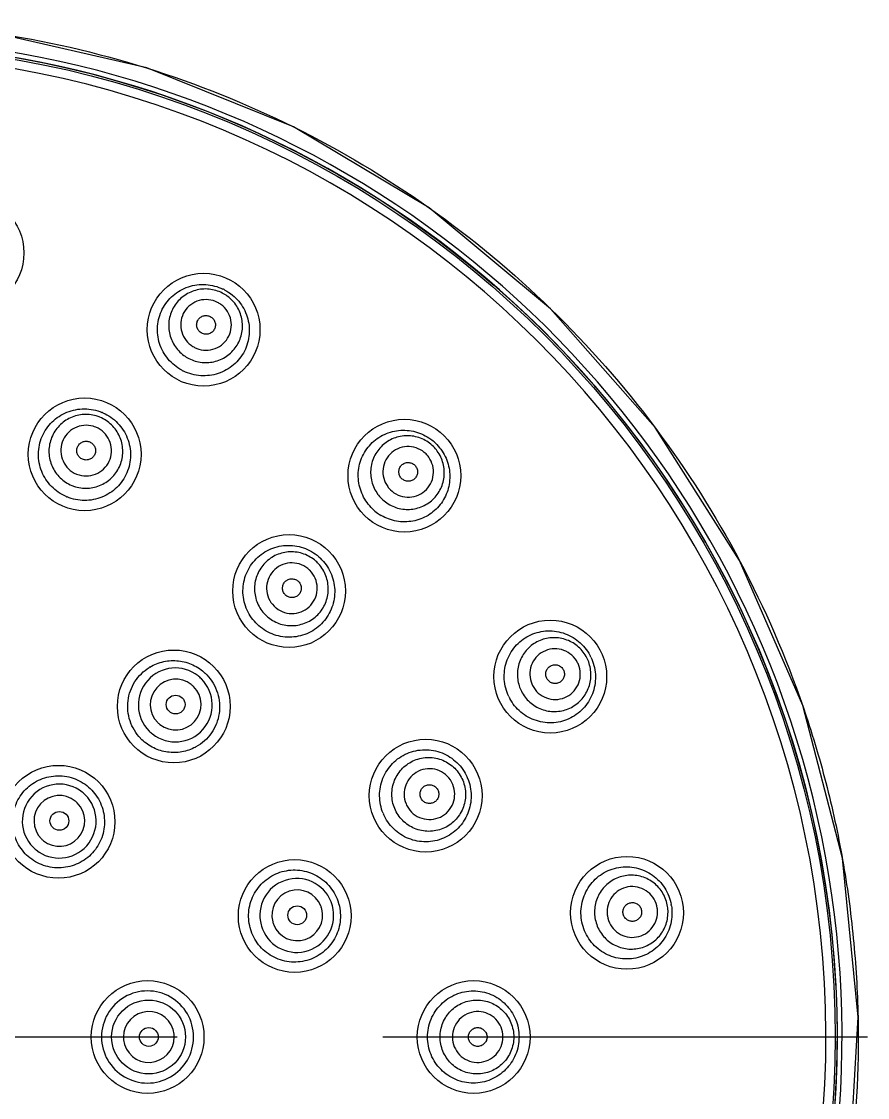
# Model space of a CAD drawing. Extents: x -5791 to -5371, y -4731 to -4434.
# Drawn here: x -5518.93 to -5511.72, y -4597.3 to -4588.14 of the extents above; entities that cross this region are included whole.
import ezdxf

# ---------------------------------------------------------------- set-up
doc = ezdxf.new("R2010")
doc.units = 0
doc.header["$LTSCALE"] = 7
doc.linetypes.add('CENTER', pattern=[2, 1.25, -0.25, 0.25, -0.25])
doc.layers.get('0').update_dxf_attribs({"color": 2, "linetype": 'CONTINUOUS'})
doc.layers.add('CENTER', color=1, linetype='CENTER')
doc.layers.add('DWG', color=7, linetype='CONTINUOUS')

# ---------------------------------------------------------------- blocks, each defined once
blk = doc.blocks.new('A$C62325126')
at = {"color": 7, "linetype": 'Continuous'}
for centre, radius in [((13.8876, 56.8998), 0.48), ((15.8973, 56.2468), 0.48), ((14.8844, 55.1863), 0.48), ((17.6069, 55.0047), 0.48), ((16.6252, 54.0231), 0.48), ((18.849, 53.2951), 0.48), ((15.6436, 53.0414), 0.48), ((15.6593, 53.0573), 0.0799), ((17.7884, 52.2823), 0.48), ((14.6619, 52.0598), 0.48), ((14.6694, 52.0673), 0.08), ((16.6731, 51.2583), 0.48), ((19.502, 51.2854), 0.48), ((16.6946, 51.2642), 0.0799), ((15.4204, 50.2288), 0.48), ((18.1969, 50.2288), 0.48), ((15.4288, 50.2289), 0.3145), ((15.4309, 50.2288), 0.08)]:
    blk.add_circle(centre, radius, dxfattribs=at)
for centre, radius, start, end in [((15.8929, 56.2382), 0.3927, 63.00078, 64.43517), ((15.8926, 56.2376), 0.3934, 61.6817, 62.9994), ((15.9124, 56.2765), 0.3168, 53.8524, 62.99303), ((15.9168, 56.2853), 0.2176, 53.8524, 62.99303), ((15.916, 56.2834), 0.3168, 233.8524, 242.99303), ((15.9193, 56.29), 0.2176, 233.8524, 242.99303), ((15.8978, 56.2479), 0.393, 241.7007, 242.99939), ((15.8981, 56.2484), 0.3935, 243.0005, 244.20371), ((14.8941, 55.2098), 0.3158, 67.50223, 73.71512), ((14.8824, 55.1814), 0.3915, 66.1627, 67.49938), ((14.8969, 55.2164), 0.2169, 67.50223, 73.71512), ((17.5963, 54.9938), 0.3983, 46.44734, 53.88531), ((17.6304, 55.0283), 0.3168, 35.8524, 44.99303), ((17.6001, 54.9979), 0.3927, 45.00078, 46.43516), ((17.5996, 54.9974), 0.3934, 43.68169, 44.9994), ((17.6374, 55.0353), 0.2176, 35.8524, 44.99303), ((14.898, 55.2191), 0.2169, 247.50223, 253.71512), ((14.8958, 55.2138), 0.3158, 247.50223, 253.71512), ((17.636, 55.0338), 0.3168, 215.8524, 224.99303), ((17.6412, 55.039), 0.2176, 215.8524, 224.99303), ((14.8842, 55.1857), 0.3918, 246.2965, 247.49952), ((17.6077, 55.0056), 0.393, 223.70069, 224.99939), ((17.6081, 55.0059), 0.3935, 225.0005, 226.20371), ((17.6114, 55.0095), 0.3984, 226.21562, 234.27394), ((17.6106, 55.0083), 0.3969, 234.26712, 239.57711), ((16.6215, 54.0194), 0.3915, 43.66269, 46.33496), ((16.6483, 54.0461), 0.2169, 45.00223, 51.21512), ((16.6432, 54.0411), 0.3158, 45.00223, 51.21512), ((16.6504, 54.0482), 0.2169, 225.00223, 231.21512), ((16.6248, 54.0227), 0.3917, 223.79649, 226.21143), ((16.6463, 54.0441), 0.3158, 225.00223, 231.21512), ((18.8404, 53.2908), 0.3927, 27.00078, 28.43515), ((18.8397, 53.2904), 0.3934, 25.68167, 26.9994), ((15.6394, 53.0438), 0.3875, 120.9715, 121.8027), ((18.8874, 53.3148), 0.2176, 17.85239, 26.99303), ((18.8786, 53.3103), 0.3168, 17.85239, 26.99303), ((15.656, 53.0545), 0.3141, 51.7351, 225.07979), ((15.6555, 53.0534), 0.3153, 45.00295, 51.79312), ((15.643, 53.0408), 0.3898, 43.63454, 46.36536), ((15.6592, 53.0574), 0.2158, 51.73737, 225.07752), ((15.6566, 53.0539), 0.3141, 231.7351, 45.0798), ((15.6596, 53.057), 0.2158, 231.73737, 45.07752), ((15.6588, 53.0567), 0.2166, 45.00295, 51.79312), ((18.8856, 53.3138), 0.3168, 197.85239, 206.99303), ((18.8922, 53.3171), 0.2176, 197.85239, 206.99303), ((18.85, 53.2957), 0.393, 205.70067, 206.99939), ((18.8505, 53.2959), 0.3935, 207.0005, 208.2037), ((15.6571, 53.055), 0.3153, 225.00295, 231.79312), ((15.6599, 53.0578), 0.2166, 225.00295, 231.79312), ((15.6421, 53.0399), 0.3903, 223.78581, 226.21406), ((15.6452, 53.0367), 0.3876, 298.09262, 298.86913), ((14.6678, 52.0658), 0.3144, 51.2313, 225.01911), ((17.8185, 52.2947), 0.2169, 22.50223, 28.71513), ((17.7836, 52.2802), 0.3915, 22.50062, 23.83495), ((14.6694, 52.0673), 0.216, 51.2336, 225.01681), ((14.668, 52.0657), 0.3144, 231.2313, 45.01911), ((14.6676, 52.0654), 0.3149, 45.00231, 51.24382), ((14.6637, 52.0615), 0.3887, 43.61115, 46.38876), ((14.6695, 52.0672), 0.216, 231.2336, 45.01681), ((14.6692, 52.0671), 0.2163, 45.00231, 51.24382), ((17.8213, 52.2959), 0.2169, 202.50223, 208.71513), ((17.7879, 52.282), 0.3917, 202.50049, 203.71142), ((14.6696, 52.0675), 0.2163, 225.00231, 231.24382), ((14.6682, 52.0661), 0.3149, 225.00231, 231.24382), ((14.6602, 52.058), 0.3895, 223.80601, 226.19388), ((16.6904, 51.2634), 0.3141, 21.73516, 195.0798), ((16.6946, 51.2644), 0.2158, 21.73743, 195.07752), ((16.6894, 51.2627), 0.3153, 15.00295, 21.79312), ((16.6722, 51.2581), 0.3898, 15.00066, 16.36535), ((16.6906, 51.2625), 0.3141, 201.73516, 15.0798), ((16.6947, 51.2638), 0.2158, 201.73743, 15.07753), ((16.6939, 51.2639), 0.2166, 15.00295, 21.79312), ((19.5426, 51.2918), 0.3168, 179.85239, 188.99303), ((19.5499, 51.293), 0.2176, 179.85239, 188.99303), ((19.5446, 51.2922), 0.2176, 359.85239, 8.99303), ((19.5348, 51.2906), 0.3168, 359.85239, 8.99303), ((19.4925, 51.2839), 0.3927, 9.00078, 10.43514), ((16.6916, 51.2633), 0.3153, 195.00295, 201.79312), ((16.6954, 51.2643), 0.2166, 195.00295, 201.79312), ((16.6711, 51.2578), 0.3903, 195.00048, 196.21405), ((15.42, 50.2293), 0.3915, 359.92616, 180.07384), ((15.4309, 50.2289), 0.216, 6.23364, 180.01683), ((15.42, 50.2283), 0.3915, 179.92615, 0.07385), ((15.4313, 50.2288), 0.2163, 180.00231, 186.24382), ((15.4309, 50.2287), 0.216, 186.23364, 0.01682), ((15.4306, 50.2288), 0.2163, 0.00231, 6.24382), ((18.2324, 50.2288), 0.2169, 180.00223, 186.21513), ((18.2295, 50.2288), 0.2169, 0.00223, 6.21513)]:
    blk.add_arc(centre, radius, start, end, dxfattribs=at)
for points, knots in [([(15.7115, 55.9018), (15.6673, 55.9257), (15.5872, 55.9909), (15.5132, 56.1256), (15.4954, 56.2779), (15.5368, 56.425), (15.6312, 56.5453), (15.7646, 56.6207), (15.9171, 56.6404), (16.017, 56.6142), (16.0624, 56.5925)], [0, 0, 0, 0, 1034.327745, 2064.261202, 3088.730865, 4109.373763, 5130.053656, 6154.652174, 7184.722183, 8219.369914, 8219.369914, 8219.369914, 8219.369914]), ([(16.0562, 56.5587), (16.0216, 56.5764), (15.9451, 56.5989), (15.8266, 56.5887), (15.7199, 56.5363), (15.6399, 56.4486), (15.5976, 56.3377), (15.5988, 56.2188), (15.6432, 56.1086), (15.6978, 56.0506), (15.7291, 56.0277)], [0, 0, 0, 0, 1027.775537, 2053.907875, 3078.156094, 4100.763865, 5123.042026, 6146.477291, 7171.745678, 8199.063182, 8199.063182, 8199.063182, 8199.063182]), ([(16.0792, 56.5839), (16.1235, 56.5601), (16.2037, 56.4947), (16.2776, 56.3597), (16.2952, 56.2072), (16.2534, 56.0599), (16.1586, 55.9398), (16.0247, 55.8647), (15.872, 55.8455), (15.7721, 55.8721), (15.7268, 55.894)], [0, 0, 0, 0, 1031.894216, 2059.417646, 3081.358389, 4099.345254, 5117.282793, 6139.049877, 7166.27744, 8197.888115, 8197.888115, 8197.888115, 8197.888115]), ([(16.0157, 56.4791), (15.9919, 56.4913), (15.9393, 56.5068), (15.8579, 56.4998), (15.7847, 56.4637), (15.7297, 56.4035), (15.7006, 56.3273), (15.7015, 56.2457), (15.7319, 56.1699), (15.7694, 56.1301), (15.791, 56.1143)], [0, 0, 0, 0, 1028.77259, 2055.872852, 3081.059471, 4104.568914, 5127.748678, 6152.121982, 7178.358058, 8206.672914, 8206.672914, 8206.672914, 8206.672914]), ([(15.7721, 56.0012), (15.8068, 55.9836), (15.8832, 55.961), (16.0017, 55.9712), (16.1084, 56.0236), (16.1884, 56.1114), (16.2308, 56.2223), (16.2295, 56.3411), (16.1852, 56.4514), (16.1306, 56.5094), (16.0992, 56.5323)], [0, 0, 0, 0, 1030.228326, 2058.809531, 3085.50212, 4110.550347, 5135.268176, 6161.145872, 7188.861064, 8218.630264, 8218.630264, 8218.630264, 8218.630264]), ([(15.8205, 56.0962), (15.8443, 56.0841), (15.8968, 56.0686), (15.9782, 56.0756), (16.0515, 56.1116), (16.1065, 56.1719), (16.1356, 56.248), (16.1347, 56.3296), (16.1043, 56.4054), (16.0667, 56.4453), (16.0452, 56.461)], [0, 0, 0, 0, 1030.458855, 2059.242642, 3086.109649, 4111.29673, 5136.153592, 6162.205951, 7190.124135, 8220.124507, 8220.124507, 8220.124507, 8220.124507]), ([(15.882, 56.2168), (15.8727, 56.2215), (15.8559, 56.2347), (15.8402, 56.2625), (15.8363, 56.2942), (15.845, 56.3249), (15.8647, 56.3499), (15.8926, 56.3655), (15.9243, 56.3691), (15.9449, 56.3633), (15.9542, 56.3586)], [0, 0, 0, 0, 1030.555871, 2059.462922, 3086.145134, 4111.408687, 5136.662158, 6163.407735, 7192.467445, 8223.085941, 8223.085941, 8223.085941, 8223.085941]), ([(15.9542, 56.3586), (15.9635, 56.3538), (15.9803, 56.3406), (15.996, 56.3128), (15.9998, 56.2811), (15.9912, 56.2504), (15.9715, 56.2254), (15.9436, 56.2099), (15.9118, 56.2062), (15.8912, 56.2121), (15.882, 56.2168)], [0, 0, 0, 0, 1030.003298, 2058.358661, 3084.490377, 4109.204195, 5133.907937, 6160.102983, 7188.610924, 8218.676813, 8218.676813, 8218.676813, 8218.676813]), ([(14.7267, 54.827), (14.6803, 54.8474), (14.5946, 54.9068), (14.5101, 55.0372), (14.4814, 55.1896), (14.5132, 55.3412), (14.6006, 55.4691), (14.7305, 55.5539), (14.8831, 55.5832), (14.9854, 55.5625), (15.0322, 55.5431)], [0, 0, 0, 0, 1052.933778, 2103.023523, 3149.611946, 4193.807518, 5238.159492, 6285.102022, 7335.578379, 8388.805769, 8388.805769, 8388.805769, 8388.805769]), ([(14.9827, 55.5129), (14.9448, 55.5239), (14.8639, 55.5317), (14.7476, 55.4978), (14.6521, 55.4233), (14.591, 55.3187), (14.5732, 55.199), (14.6011, 55.081), (14.6705, 54.9817), (14.7384, 54.9372), (14.775, 54.922)], [0, 0, 0, 0, 1048.20859, 2095.158301, 3141.09306, 4186.278291, 5231.592879, 6277.844574, 7325.124863, 8373.496867, 8373.496867, 8373.496867, 8373.496867]), ([(15.0406, 55.5395), (15.087, 55.519), (15.1725, 55.4595), (15.2567, 55.329), (15.285, 55.1765), (15.253, 55.0251), (15.1655, 54.8975), (15.0356, 54.8128), (14.8832, 54.7837), (14.7811, 54.8044), (14.7343, 54.8238)], [0, 0, 0, 0, 1050.028903, 2097.117278, 3140.606489, 4181.562909, 5222.526943, 6265.959191, 7312.910903, 8362.533516, 8362.533516, 8362.533516, 8362.533516]), ([(14.8072, 54.9107), (14.8452, 54.8996), (14.926, 54.8918), (15.0423, 54.9257), (15.1379, 55.0002), (15.1989, 55.1048), (15.2167, 55.2246), (15.1888, 55.3425), (15.1194, 55.4418), (15.0515, 55.4864), (15.015, 55.5015)], [0, 0, 0, 0, 1049.106183, 2096.952407, 3143.782811, 4189.863046, 5236.072748, 6283.220359, 7331.397446, 8380.667182, 8380.667182, 8380.667182, 8380.667182]), ([(14.9577, 55.4246), (14.9317, 55.4322), (14.8761, 55.4376), (14.7962, 55.4143), (14.7306, 55.3631), (14.6887, 55.2912), (14.6764, 55.209), (14.6956, 55.128), (14.7433, 55.0597), (14.7899, 55.0291), (14.815, 55.0187)], [0, 0, 0, 0, 1049.007651, 2096.724881, 3143.395587, 4189.278628, 5235.29119, 6282.279407, 7330.328118, 8379.500124, 8379.500124, 8379.500124, 8379.500124]), ([(14.8372, 55.0109), (14.8632, 55.0033), (14.9188, 54.998), (14.9986, 55.0213), (15.0643, 55.0724), (15.1062, 55.1443), (15.1185, 55.2266), (15.0993, 55.3076), (15.0516, 55.3758), (15.005, 55.4064), (14.9799, 55.4168)], [0, 0, 0, 0, 1049.625626, 2097.960071, 3145.247375, 4191.746551, 5238.375324, 6285.980326, 7334.646447, 8384.436525, 8384.436525, 8384.436525, 8384.436525]), ([(17.3236, 54.734), (17.2903, 54.7689), (17.2361, 54.8513), (17.2051, 54.995), (17.2279, 55.1398), (17.3018, 55.2659), (17.4167, 55.3562), (17.5569, 55.3983), (17.7033, 55.3867), (17.7922, 55.3439), (17.8311, 55.3156)], [0, 0, 0, 0, 1037.875136, 2071.597518, 3100.089818, 4124.515453, 5148.29106, 6175.144656, 7207.217688, 8244.492144, 8244.492144, 8244.492144, 8244.492144]), ([(14.8669, 55.1441), (14.8573, 55.1481), (14.8395, 55.1599), (14.8217, 55.1865), (14.8154, 55.2178), (14.8216, 55.2492), (14.8394, 55.2757), (14.866, 55.2934), (14.8973, 55.2996), (14.9183, 55.2954), (14.928, 55.2914)], [0, 0, 0, 0, 1050.609735, 2100.217866, 3148.520771, 4196.060374, 5243.589549, 6291.956852, 7341.720297, 8392.393674, 8392.393674, 8392.393674, 8392.393674]), ([(17.8544, 55.2523), (17.8269, 55.2797), (17.7612, 55.3248), (17.6453, 55.3518), (17.5277, 55.3348), (17.4245, 55.2761), (17.3499, 55.1837), (17.3144, 55.0704), (17.3225, 54.9518), (17.3565, 54.8797), (17.3792, 54.8482)], [0, 0, 0, 0, 1030.913345, 2060.178512, 3087.554052, 4113.284458, 5138.684479, 6165.24515, 7193.644331, 8224.098566, 8224.098566, 8224.098566, 8224.098566]), ([(14.928, 55.2914), (14.9376, 55.2875), (14.9554, 55.2756), (14.9732, 55.249), (14.9795, 55.2177), (14.9733, 55.1864), (14.9555, 55.1598), (14.9289, 55.1421), (14.8975, 55.1359), (14.8765, 55.1401), (14.8669, 55.1441)], [0, 0, 0, 0, 1049.919749, 2098.838552, 3146.452986, 4193.30462, 5240.145832, 6287.824622, 7336.898637, 8386.881986, 8386.881986, 8386.881986, 8386.881986]), ([(17.8841, 55.2691), (17.9162, 55.2355), (17.969, 55.1562), (18.0015, 55.018), (17.9838, 54.8776), (17.9179, 54.7529), (17.8122, 54.6597), (17.6802, 54.6099), (17.5387, 54.6095), (17.4496, 54.6425), (17.4096, 54.666)], [0, 0, 0, 0, 1037.975243, 2072.021543, 3100.925744, 4125.518887, 5148.860588, 6174.530688, 7205.002458, 8240.313353, 8240.313353, 8240.313353, 8240.313353]), ([(17.412, 54.8098), (17.4394, 54.7824), (17.5052, 54.7373), (17.621, 54.7103), (17.7387, 54.7272), (17.8419, 54.7859), (17.9164, 54.8783), (17.952, 54.9917), (17.9439, 55.1103), (17.9099, 55.1824), (17.8871, 55.2138)], [0, 0, 0, 0, 1035.47168, 2069.287893, 3101.206124, 4131.471948, 5161.405925, 6192.505686, 7225.452084, 8260.462624, 8260.462624, 8260.462624, 8260.462624]), ([(17.7913, 55.1891), (17.7724, 55.208), (17.7272, 55.2389), (17.6476, 55.2575), (17.5668, 55.2458), (17.4959, 55.2055), (17.4447, 55.142), (17.4203, 55.0642), (17.4258, 54.9827), (17.4492, 54.9332), (17.4648, 54.9116)], [0, 0, 0, 0, 1032.25205, 2062.826153, 3091.480386, 4118.452093, 5145.093238, 6172.931973, 7202.639572, 8234.432661, 8234.432661, 8234.432661, 8234.432661]), ([(17.4873, 54.8852), (17.5062, 54.8663), (17.5514, 54.8353), (17.6309, 54.8168), (17.7118, 54.8285), (17.7827, 54.8688), (17.8339, 54.9322), (17.8583, 55.0101), (17.8527, 55.0916), (17.8294, 55.1411), (17.8137, 55.1627)], [0, 0, 0, 0, 1035.384485, 2069.085932, 3100.861682, 4130.949801, 5160.706354, 6191.664132, 7224.496445, 8259.420577, 8259.420577, 8259.420577, 8259.420577]), ([(17.583, 54.9809), (17.5757, 54.9882), (17.5637, 55.006), (17.5574, 55.0373), (17.5636, 55.0687), (17.5812, 55.0952), (17.6078, 55.1129), (17.6391, 55.119), (17.6704, 55.1127), (17.6882, 55.1008), (17.6955, 55.0934)], [0, 0, 0, 0, 1034.491065, 2067.327353, 3097.93058, 4127.109787, 5156.278671, 6186.945021, 7219.934065, 8254.487794, 8254.487794, 8254.487794, 8254.487794]), ([(17.6955, 55.0934), (17.7029, 55.086), (17.7148, 55.0683), (17.7211, 55.037), (17.715, 55.0056), (17.6973, 54.9791), (17.6708, 54.9614), (17.6395, 54.9553), (17.6082, 54.9616), (17.5904, 54.9735), (17.583, 54.9809)], [0, 0, 0, 0, 1034.485924, 2067.317079, 3097.915185, 4127.089277, 5156.253047, 6186.914274, 7219.898186, 8254.446773, 8254.446773, 8254.446773, 8254.446773]), ([(16.3421, 53.7515), (16.3072, 53.7879), (16.2511, 53.8748), (16.2225, 54.0262), (16.253, 54.1771), (16.3384, 54.3049), (16.4659, 54.3906), (16.6168, 54.4215), (16.7683, 54.3932), (16.8554, 54.3373), (16.8918, 54.3025)], [0, 0, 0, 0, 1054.089839, 2105.36105, 3153.151883, 4198.520012, 5243.960515, 6291.90358, 7343.363842, 8397.807589, 8397.807589, 8397.807589, 8397.807589]), ([(16.841, 54.2872), (16.8102, 54.312), (16.7385, 54.3501), (16.6181, 54.3632), (16.5013, 54.331), (16.4049, 54.2577), (16.3426, 54.1539), (16.3232, 54.0343), (16.3494, 53.916), (16.3951, 53.8488), (16.423, 53.8209)], [0, 0, 0, 0, 1049.557155, 2097.853929, 3145.134729, 4191.665335, 5238.325609, 6285.924108, 7334.552256, 8384.27322, 8384.27322, 8384.27322, 8384.27322]), ([(16.9047, 54.2896), (16.9395, 54.2532), (16.9954, 54.1662), (17.0237, 54.0146), (16.9927, 53.8638), (16.907, 53.7362), (16.7793, 53.6509), (16.6284, 53.6203), (16.477, 53.6489), (16.3901, 53.705), (16.3537, 53.7399)], [0, 0, 0, 0, 1054.441091, 2105.955704, 3153.88106, 4199.238264, 5244.526424, 6292.211442, 7343.409488, 8397.483673, 8397.483673, 8397.483673, 8397.483673]), ([(16.7842, 54.2152), (16.763, 54.2322), (16.7138, 54.2584), (16.631, 54.2674), (16.5508, 54.2453), (16.4846, 54.195), (16.4418, 54.1236), (16.4285, 54.0415), (16.4464, 53.9602), (16.4778, 53.9141), (16.497, 53.8949)], [0, 0, 0, 0, 1050.805091, 2100.317667, 3148.782211, 4196.458037, 5244.263752, 6293.046707, 7342.891704, 8393.861614, 8393.861614, 8393.861614, 8393.861614]), ([(16.4485, 53.798), (16.4793, 53.7733), (16.551, 53.7351), (16.6714, 53.722), (16.7882, 53.7542), (16.8846, 53.8275), (16.9469, 53.9313), (16.9663, 54.051), (16.9401, 54.1693), (16.8944, 54.2364), (16.8665, 54.2644)], [0, 0, 0, 0, 1053.259103, 2105.253379, 3156.228098, 4206.449977, 5256.801981, 6308.09552, 7360.422339, 8413.845828, 8413.845828, 8413.845828, 8413.845828]), ([(16.5145, 53.8792), (16.5357, 53.8622), (16.5849, 53.836), (16.6676, 53.8269), (16.7479, 53.8491), (16.8141, 53.8994), (16.8569, 53.9707), (16.8702, 54.0529), (16.8522, 54.1342), (16.8209, 54.1803), (16.8017, 54.1995)], [0, 0, 0, 0, 1053.349345, 2105.403046, 3156.406177, 4206.618681, 5256.961387, 6308.283701, 7360.670627, 8414.185191, 8414.185191, 8414.185191, 8414.185191]), ([(16.5929, 53.9908), (16.5856, 53.9982), (16.5736, 54.016), (16.5674, 54.0473), (16.5736, 54.0787), (16.5913, 54.1052), (16.6179, 54.123), (16.6492, 54.1291), (16.6806, 54.1229), (16.6984, 54.1109), (16.7057, 54.1036)], [0, 0, 0, 0, 1053.041547, 2105.079489, 3155.809455, 4205.774416, 5255.728743, 6306.522819, 7358.716, 8411.821155, 8411.821155, 8411.821155, 8411.821155]), ([(16.7057, 54.1036), (16.7131, 54.0962), (16.725, 54.0784), (16.7313, 54.0471), (16.7251, 54.0157), (16.7074, 53.9892), (16.6808, 53.9714), (16.6494, 53.9652), (16.6181, 53.9715), (16.6003, 53.9834), (16.5929, 53.9908)], [0, 0, 0, 0, 1053.024758, 2105.045928, 3155.759143, 4205.707364, 5255.644952, 6306.422275, 7358.598681, 8411.687047, 8411.687047, 8411.687047, 8411.687047]), ([(18.4959, 53.1252), (18.4741, 53.1705), (18.4477, 53.2703), (18.467, 53.4228), (18.5421, 53.5565), (18.6621, 53.6512), (18.8091, 53.693), (18.9614, 53.6756), (19.0964, 53.6019), (19.1618, 53.522), (19.1857, 53.4778)], [0, 0, 0, 0, 1049.569257, 2094.68056, 3134.248316, 4169.932909, 5205.654272, 6245.350907, 7290.598866, 8340.491965, 8340.491965, 8340.491965, 8340.491965]), ([(19.1609, 53.4541), (19.1432, 53.4887), (19.0946, 53.5519), (18.9928, 53.6133), (18.8756, 53.6336), (18.7593, 53.6096), (18.6599, 53.5448), (18.5911, 53.4479), (18.5621, 53.3327), (18.5722, 53.2536), (18.5841, 53.2167)], [0, 0, 0, 0, 1043.918863, 2086.168689, 3126.505219, 4165.176177, 5203.512874, 6243.024981, 7284.398666, 8327.853034, 8327.853034, 8327.853034, 8327.853034]), ([(19.0813, 53.4135), (19.0692, 53.4373), (19.0358, 53.4807), (18.9658, 53.5229), (18.8854, 53.5368), (18.8055, 53.5204), (18.7372, 53.4758), (18.6899, 53.4093), (18.67, 53.3301), (18.6769, 53.2758), (18.6851, 53.2504)], [0, 0, 0, 0, 1045.531139, 2089.36268, 3131.249823, 4171.433113, 5211.28188, 6252.343761, 7295.298422, 8340.365103, 8340.365103, 8340.365103, 8340.365103]), ([(15.3603, 52.7699), (15.3204, 52.8115), (15.2584, 52.914), (15.241, 53.0915), (15.3012, 53.2591), (15.3864, 53.3428), (15.4352, 53.3731)], [0, 0, 0, 0, 1148.96493, 2295.881443, 3440.517708, 4584.233978, 4584.233978, 4584.233978, 4584.233978]), ([(15.44, 53.376), (15.4762, 53.3977), (15.5564, 53.4296), (15.6854, 53.4361), (15.8098, 53.4011), (15.8812, 53.3522), (15.912, 53.3229)], [0, 0, 0, 0, 1136.454873, 2274.634884, 3414.464328, 4555.99075, 4555.99075, 4555.99075, 4555.99075]), ([(19.1943, 53.4609), (19.2161, 53.4156), (19.2425, 53.3156), (19.223, 53.1629), (19.1476, 53.0292), (19.0272, 52.9346), (18.8799, 52.8932), (18.7275, 52.9111), (18.5926, 52.9853), (18.5275, 53.0656), (18.5037, 53.1099)], [0, 0, 0, 0, 1052.531564, 2100.60602, 3142.986897, 4181.33481, 5219.631631, 6261.833486, 7309.604239, 8361.845731, 8361.845731, 8361.845731, 8361.845731]), ([(18.6034, 53.17), (18.621, 53.1354), (18.6696, 53.0722), (18.7715, 53.0108), (18.8886, 52.9905), (19.0049, 53.0144), (19.1043, 53.0793), (19.1732, 53.1761), (19.2021, 53.2914), (19.192, 53.3704), (19.1801, 53.4074)], [0, 0, 0, 0, 1050.076482, 2098.474082, 3144.947101, 4189.744723, 5234.206112, 6279.849844, 7327.366136, 8376.975383, 8376.975383, 8376.975383, 8376.975383]), ([(18.6983, 53.2184), (18.7104, 53.1946), (18.7438, 53.1512), (18.8138, 53.109), (18.8943, 53.0951), (18.9741, 53.1115), (19.0425, 53.1561), (19.0897, 53.2226), (19.1096, 53.3018), (19.1027, 53.3561), (19.0945, 53.3815)], [0, 0, 0, 0, 1049.761817, 2097.817158, 3143.920235, 4188.312562, 5232.369014, 6277.643488, 7324.818402, 8374.113882, 8374.113882, 8374.113882, 8374.113882]), ([(18.8189, 53.2798), (18.8142, 53.2891), (18.8083, 53.3097), (18.812, 53.3414), (18.8275, 53.3693), (18.8525, 53.3891), (18.8832, 53.3977), (18.9149, 53.3939), (18.9427, 53.3782), (18.956, 53.3613), (18.9607, 53.3521)], [0, 0, 0, 0, 1048.052473, 2094.428817, 3138.543031, 4181.214502, 5223.875235, 6268.052721, 7314.583148, 8362.698827, 8362.698827, 8362.698827, 8362.698827]), ([(15.9251, 53.3098), (15.966, 53.2669), (16.0289, 53.161), (16.0429, 52.9781), (15.9754, 52.8078), (15.8839, 52.7257), (15.8323, 52.6973)], [0, 0, 0, 0, 1144.293773, 2286.240085, 3425.767479, 4564.365227, 4564.365227, 4564.365227, 4564.365227]), ([(18.9607, 53.3521), (18.9654, 53.3428), (18.9713, 53.3222), (18.9676, 53.2905), (18.9521, 53.2626), (18.9271, 53.2428), (18.8964, 53.2342), (18.8647, 53.238), (18.8369, 53.2537), (18.8236, 53.2706), (18.8189, 53.2798)], [0, 0, 0, 0, 1048.584383, 2095.491785, 3140.135909, 4183.336559, 5226.526464, 6271.233893, 7318.295457, 8366.943077, 8366.943077, 8366.943077, 8366.943077]), ([(15.8277, 52.6948), (15.7918, 52.6756), (15.7133, 52.6484), (15.589, 52.6462), (15.4699, 52.6823), (15.4015, 52.7299), (15.372, 52.7582)], [0, 0, 0, 0, 1146.843804, 2295.308248, 3445.276864, 4596.683942, 4596.683942, 4596.683942, 4596.683942]), ([(17.4259, 52.1321), (17.4066, 52.1789), (17.3859, 52.281), (17.415, 52.4335), (17.4997, 52.5634), (17.6273, 52.6509), (17.7787, 52.6829), (17.9312, 52.6545), (18.0616, 52.5703), (18.1212, 52.4848), (18.1416, 52.4384)], [0, 0, 0, 0, 1066.958662, 2131.258168, 3192.017256, 4250.241386, 5308.462152, 6369.19159, 7433.504428, 8500.862629, 8500.862629, 8500.862629, 8500.862629]), ([(17.5242, 52.1728), (17.5085, 52.2106), (17.492, 52.2932), (17.5164, 52.4165), (17.586, 52.5212), (17.6904, 52.591), (17.8136, 52.6155), (17.9369, 52.5907), (18.0413, 52.5208), (18.088, 52.4506), (18.1036, 52.4128)], [0, 0, 0, 0, 1064.732583, 2128.353477, 3190.831809, 4252.420428, 5314.009372, 6376.488482, 7440.110153, 8504.843059, 8504.843059, 8504.843059, 8504.843059]), ([(18.0088, 52.3989), (17.9957, 52.4227), (17.9603, 52.4658), (17.8873, 52.5058), (17.8047, 52.516), (17.7242, 52.4949), (17.6574, 52.4454), (17.6137, 52.3745), (17.5992, 52.2926), (17.6105, 52.2379), (17.6209, 52.2129)], [0, 0, 0, 0, 1064.676206, 2128.042832, 3190.347809, 4251.853974, 5313.491985, 6376.120174, 7439.824233, 8504.667743, 8504.667743, 8504.667743, 8504.667743]), ([(14.3791, 51.7884), (14.3443, 51.8247), (14.2882, 51.9117), (14.2599, 52.0635), (14.291, 52.2149), (14.3768, 52.3432), (14.5049, 52.4296), (14.6561, 52.4612), (14.8081, 52.4335), (14.8954, 52.3777), (14.9318, 52.343)], [0, 0, 0, 0, 1089.848806, 2178.96983, 3267.39259, 4355.313049, 5443.338695, 6532.043281, 7621.596393, 8712.215728, 8712.215728, 8712.215728, 8712.215728]), ([(18.1452, 52.4301), (18.1646, 52.3832), (18.1854, 52.281), (18.1561, 52.1284), (18.0712, 51.9985), (17.9434, 51.9111), (17.7918, 51.8793), (17.6393, 51.9079), (17.509, 51.9924), (17.4496, 52.0781), (17.4292, 52.1245)], [0, 0, 0, 0, 1070.456546, 2138.183433, 3202.249011, 4263.612628, 5324.819068, 6388.431286, 7455.633316, 8525.784254, 8525.784254, 8525.784254, 8525.784254]), ([(18.1036, 52.4128), (18.1193, 52.375), (18.1359, 52.2924), (18.1115, 52.1691), (18.0418, 52.0645), (17.9374, 51.9946), (17.8142, 51.9702), (17.691, 51.995), (17.5866, 52.0649), (17.5398, 52.135), (17.5242, 52.1728)], [0, 0, 0, 0, 1067.273499, 2133.432655, 3198.446524, 4262.568556, 5326.690913, 6391.705562, 7457.865498, 8525.13932, 8525.13932, 8525.13932, 8525.13932]), ([(17.631, 52.1917), (17.6441, 52.1679), (17.6796, 52.1248), (17.7525, 52.0848), (17.8351, 52.0746), (17.9156, 52.0957), (17.9824, 52.1452), (18.0262, 52.2161), (18.0407, 52.298), (18.0293, 52.3527), (18.0189, 52.3777)], [0, 0, 0, 0, 1068.712458, 2136.110371, 3202.442609, 4267.973008, 5333.635753, 6400.29243, 7468.029055, 8536.909451, 8536.909451, 8536.909451, 8536.909451]), ([(17.7462, 52.2648), (17.7422, 52.2744), (17.738, 52.2954), (17.7442, 52.3268), (17.7619, 52.3534), (17.7885, 52.3711), (17.8198, 52.3773), (17.8512, 52.3711), (17.8777, 52.3533), (17.8896, 52.3354), (17.8936, 52.3258)], [0, 0, 0, 0, 1067.33231, 2133.64772, 3198.637585, 4262.852, 5327.055361, 6392.109545, 7458.581638, 8525.978146, 8525.978146, 8525.978146, 8525.978146]), ([(14.9451, 52.3297), (14.9798, 52.2932), (15.0356, 52.206), (15.0634, 52.054), (15.0318, 51.9027), (14.9454, 51.7747), (14.817, 51.6888), (14.6657, 51.6578), (14.5139, 51.6861), (14.4268, 51.7421), (14.3906, 51.7769)], [0, 0, 0, 0, 1090.465877, 2179.864794, 3268.415323, 4356.287631, 5444.055631, 6532.326443, 7621.295357, 8710.990921, 8710.990921, 8710.990921, 8710.990921]), ([(17.8936, 52.3258), (17.8976, 52.3162), (17.9018, 52.2952), (17.8956, 52.2638), (17.8779, 52.2372), (17.8513, 52.2195), (17.82, 52.2133), (17.7886, 52.2196), (17.7621, 52.2373), (17.7502, 52.2552), (17.7462, 52.2648)], [0, 0, 0, 0, 1067.978746, 2134.939976, 3200.574859, 4265.433821, 5330.281724, 6395.980964, 7463.098972, 8531.141955, 8531.141955, 8531.141955, 8531.141955]), ([(16.2941, 51.1567), (16.281, 51.2057), (16.2738, 51.3096), (16.3229, 51.4571), (16.4243, 51.5749), (16.5627, 51.6451), (16.7174, 51.6572), (16.8652, 51.6094), (16.9839, 51.5091), (17.032, 51.4165), (17.0462, 51.3679)], [0, 0, 0, 0, 1085.396514, 2169.288025, 3251.263932, 4331.836322, 5412.436033, 6494.495369, 7578.572771, 8664.553006, 8664.553006, 8664.553006, 8664.553006]), ([(19.115, 51.2241), (19.1071, 51.2741), (19.1106, 51.3781), (19.1741, 51.5194), (19.286, 51.6259), (19.4298, 51.6812), (19.5837, 51.677), (19.7247, 51.6139), (19.8316, 51.5017), (19.8695, 51.4048), (19.8787, 51.355)], [0, 0, 0, 0, 1070.140262, 2136.033149, 3196.241435, 4252.340706, 5308.349151, 6368.363646, 7434.081005, 8504.580729, 8504.580729, 8504.580729, 8504.580729]), ([(19.8477, 51.3402), (19.8416, 51.3785), (19.8149, 51.4537), (19.7371, 51.5435), (19.6319, 51.599), (19.5139, 51.6122), (19.3993, 51.5812), (19.3039, 51.5104), (19.2408, 51.4097), (19.2259, 51.3314), (19.2258, 51.2926)], [0, 0, 0, 0, 1065.28505, 2128.866738, 3190.496045, 4250.42597, 5310.015122, 6370.803951, 7433.492435, 8498.303944, 8498.303944, 8498.303944, 8498.303944]), ([(19.7595, 51.3262), (19.7553, 51.3525), (19.737, 51.4042), (19.6835, 51.4659), (19.6113, 51.504), (19.5302, 51.513), (19.4515, 51.4918), (19.3859, 51.4431), (19.3426, 51.374), (19.3324, 51.3202), (19.3323, 51.2935)], [0, 0, 0, 0, 1067.07848, 2132.422171, 3195.781468, 4257.402075, 5318.681596, 6381.199442, 7445.649052, 8512.253965, 8512.253965, 8512.253965, 8512.253965]), ([(17.0487, 51.359), (17.0619, 51.31), (17.069, 51.2059), (17.0197, 51.0583), (16.9182, 50.9405), (16.7795, 50.8704), (16.6246, 50.8586), (16.4768, 50.9067), (16.3583, 51.0074), (16.3104, 51.1001), (16.2963, 51.1488)], [0, 0, 0, 0, 1089.936142, 2178.182166, 3264.409793, 4349.107587, 5433.682289, 6519.605858, 7607.461145, 8697.000174, 8697.000174, 8697.000174, 8697.000174]), ([(19.4687, 51.2801), (19.467, 51.2904), (19.4678, 51.3118), (19.4811, 51.3408), (19.5045, 51.3626), (19.5344, 51.3736), (19.5663, 51.3723), (19.5952, 51.3589), (19.6168, 51.3354), (19.6242, 51.3153), (19.6258, 51.305)], [0, 0, 0, 0, 1069.687943, 2137.665468, 3203.334278, 4267.5304, 5331.715226, 6397.447801, 7465.581782, 8535.333899, 8535.333899, 8535.333899, 8535.333899]), ([(19.8803, 51.3453), (19.8883, 51.2949), (19.8846, 51.19), (19.8199, 51.0478), (19.7062, 50.9413), (19.5606, 50.8872), (19.4054, 50.8937), (19.2643, 50.9598), (19.1589, 51.0751), (19.123, 51.1737), (19.115, 51.2241)], [0, 0, 0, 0, 1075.30752, 2146.304842, 3211.41177, 4272.287978, 5333.098408, 6397.989471, 7468.64398, 8543.673644, 8543.673644, 8543.673644, 8543.673644]), ([(19.2297, 51.2423), (19.2358, 51.2039), (19.2625, 51.1288), (19.3404, 51.0389), (19.4455, 50.9834), (19.5635, 50.9702), (19.6781, 51.0012), (19.7735, 51.072), (19.8367, 51.1727), (19.8515, 51.251), (19.8516, 51.2898)], [0, 0, 0, 0, 1072.398283, 2143.08183, 3211.79996, 4278.80736, 5345.471712, 6413.343751, 7483.12813, 8555.04971, 8555.04971, 8555.04971, 8555.04971]), ([(19.335, 51.2589), (19.3392, 51.2326), (19.3575, 51.181), (19.411, 51.1192), (19.4832, 51.0811), (19.5643, 51.0721), (19.643, 51.0933), (19.7085, 51.142), (19.7519, 51.2111), (19.7621, 51.2649), (19.7622, 51.2916)], [0, 0, 0, 0, 1071.965157, 2142.18758, 3210.416521, 4276.898809, 5343.038451, 6410.422088, 7479.746335, 8551.235756, 8551.235756, 8551.235756, 8551.235756]), ([(19.6258, 51.305), (19.6275, 51.2947), (19.6267, 51.2733), (19.6134, 51.2443), (19.59, 51.2226), (19.5601, 51.2115), (19.5282, 51.2128), (19.4993, 51.2262), (19.4777, 51.2497), (19.4703, 51.2698), (19.4687, 51.2801)], [0, 0, 0, 0, 1070.693854, 2139.675683, 3206.346624, 4271.543494, 5336.729056, 6403.463823, 7472.602254, 8543.360343, 8543.360343, 8543.360343, 8543.360343]), ([(17.8045, 50.2288), (17.8045, 50.2798), (17.8248, 50.3829), (17.9113, 50.5132), (18.0409, 50.6005), (18.1938, 50.6312), (18.3467, 50.6006), (18.4763, 50.5133), (18.5628, 50.3829), (18.5831, 50.2798), (18.5831, 50.2288)], [0, 0, 0, 0, 1089.410538, 2176.076076, 3259.100502, 4339.562943, 5420.108595, 6503.309398, 7590.191092, 8679.946965, 8679.946965, 8679.946965, 8679.946965]), ([(17.9109, 50.2288), (17.9109, 50.2697), (17.9272, 50.3524), (17.9969, 50.4569), (18.1013, 50.527), (18.2245, 50.5516), (18.3477, 50.527), (18.452, 50.457), (18.5218, 50.3524), (18.5381, 50.2697), (18.5381, 50.2288)], [0, 0, 0, 0, 1087.63645, 2174.113392, 3259.386677, 4343.697748, 5428.055971, 6513.37259, 7599.932399, 8687.579568, 8687.579568, 8687.579568, 8687.579568]), ([(18.4451, 50.2523), (18.4422, 50.2793), (18.4259, 50.3326), (18.3738, 50.3975), (18.3014, 50.4386), (18.219, 50.4498), (18.1382, 50.4296), (18.0707, 50.3809), (18.026, 50.3108), (18.0155, 50.256), (18.0155, 50.2288)], [0, 0, 0, 0, 1088.247253, 2175.155806, 3260.97932, 4345.986629, 5431.129013, 6517.283655, 7604.537907, 8692.95656, 8692.95656, 8692.95656, 8692.95656]), ([(18.1512, 50.2288), (18.1512, 50.2392), (18.1554, 50.2602), (18.1731, 50.2868), (18.1996, 50.3046), (18.231, 50.3109), (18.2623, 50.3046), (18.2888, 50.2868), (18.3066, 50.2602), (18.3107, 50.2392), (18.3107, 50.2288)], [0, 0, 0, 0, 1091.052439, 2181.065657, 3269.72394, 4357.589351, 5445.443133, 6534.166365, 7624.338952, 8715.456685, 8715.456685, 8715.456685, 8715.456685]), ([(18.5831, 50.2288), (18.5831, 50.1778), (18.5628, 50.0747), (18.4763, 49.9443), (18.3467, 49.857), (18.1937, 49.8264), (18.0408, 49.8571), (17.9113, 49.9444), (17.8248, 50.0748), (17.8045, 50.1778), (17.8045, 50.2288)], [0, 0, 0, 0, 1095.693498, 2188.564981, 3277.661768, 4364.017522, 5450.290695, 6539.111806, 7631.63009, 8726.966911, 8726.966911, 8726.966911, 8726.966911]), ([(18.5381, 50.2288), (18.5381, 50.1879), (18.5218, 50.1052), (18.452, 50.0007), (18.3477, 49.9306), (18.2245, 49.9061), (18.1013, 49.9306), (17.9969, 50.0007), (17.9272, 50.1052), (17.9109, 50.1879), (17.9109, 50.2288)], [0, 0, 0, 0, 1092.325491, 2183.560084, 3273.622992, 4362.823054, 5451.977969, 6541.899708, 7632.987577, 8725.248505, 8725.248505, 8725.248505, 8725.248505]), ([(18.0168, 50.2053), (18.0197, 50.1784), (18.036, 50.125), (18.0882, 50.0601), (18.1605, 50.019), (18.243, 50.0078), (18.3237, 50.028), (18.3912, 50.0767), (18.436, 50.1469), (18.4464, 50.2017), (18.4464, 50.2288)], [0, 0, 0, 0, 1093.130365, 2184.916024, 3275.611773, 4365.487657, 5455.499221, 6546.527585, 7638.660493, 8731.963027, 8731.963027, 8731.963027, 8731.963027]), ([(18.3107, 50.2288), (18.3107, 50.2184), (18.3066, 50.1974), (18.2888, 50.1708), (18.2623, 50.153), (18.231, 50.1467), (18.1996, 50.153), (18.1731, 50.1708), (18.1554, 50.1974), (18.1512, 50.2184), (18.1512, 50.2288)], [0, 0, 0, 0, 1092.251677, 2183.46299, 3273.317879, 4362.379025, 5451.428528, 6541.348438, 7632.719295, 8725.036338, 8725.036338, 8725.036338, 8725.036338])]:
    blk.add_open_spline(points, degree=3, knots=knots, dxfattribs=at)
at = {"layer": 'CENTER'}
blk.add_line((3.4233, 50.2288), (21.5499, 50.2288), dxfattribs=at)
at = {"layer": 'DWG'}
blk.add_lwpolyline([(18.047, 43.3057), (19.1398, 44.3246), (19.9637, 45.3532), (20.6299, 46.5118), (21.1145, 47.7726), (21.3939, 49.0756), (21.4693, 50.3976), (21.3358, 51.7492), (20.9981, 53.0479), (20.461, 54.2821), (19.7411, 55.4142), (18.8514, 56.4253), (17.8183, 57.2837), (16.6624, 57.9725), (15.4126, 58.4736), (14.0983, 58.775), (12.8311, 58.8688)], dxfattribs=at)
for radius in [8.46, 8.4439]:
    blk.add_circle((12.831, 50.2288), radius, dxfattribs=at)
for centre, radius, start, end in [((12.8312, 50.2289), 8.5016, 306.85314, 90.00159), ((12.8312, 50.2289), 8.4615, 306.85295, 90.00078), ((12.831, 50.2288), 8.3649, 270.25688, 270)]:
    blk.add_arc(centre, radius, start, end, dxfattribs=at)
blk.add_open_spline([(12.8391, 58.8686), (13.2881, 58.8681), (14.1877, 58.7966), (15.5027, 58.4814), (16.7533, 57.966), (17.9084, 57.2623), (18.9398, 56.3874), (19.8224, 55.3629), (20.5358, 54.2147), (20.974, 53.1765), (21.2245, 52.3138), (21.3608, 51.6536), (21.4455, 50.9849), (21.4905, 50.0882), (21.4134, 48.966), (21.1142, 47.6524), (20.6978, 46.61), (20.2723, 45.8225), (19.9075, 45.2574), (19.5, 44.7217), (19.0513, 44.2187), (18.5625, 43.7545), (18.2221, 43.4613), (18.054, 43.3123)], degree=3, knots=[0, 0, 0, 0, 1244.556837, 2489.123149, 3733.678067, 4978.227222, 6222.740533, 7467.121138, 8711.031021, 9954.535414, 10576.718743, 11198.856243, 11821.001171, 12443.10056, 13685.261628, 14924.595026, 16162.86927, 16782.853935, 17403.533122, 18024.911634, 18646.847957, 19269.28951, 19891.958421, 19891.958421, 19891.958421, 19891.958421], dxfattribs=at)

msp = doc.modelspace()

# ---------------------------------------------------------------- block references
at = {"layer": 'DWG'}
msp.add_blockref('A$C62325126', (-5533.27394, -4647.01025), dxfattribs=at)

doc.saveas('drawing.dxf')
